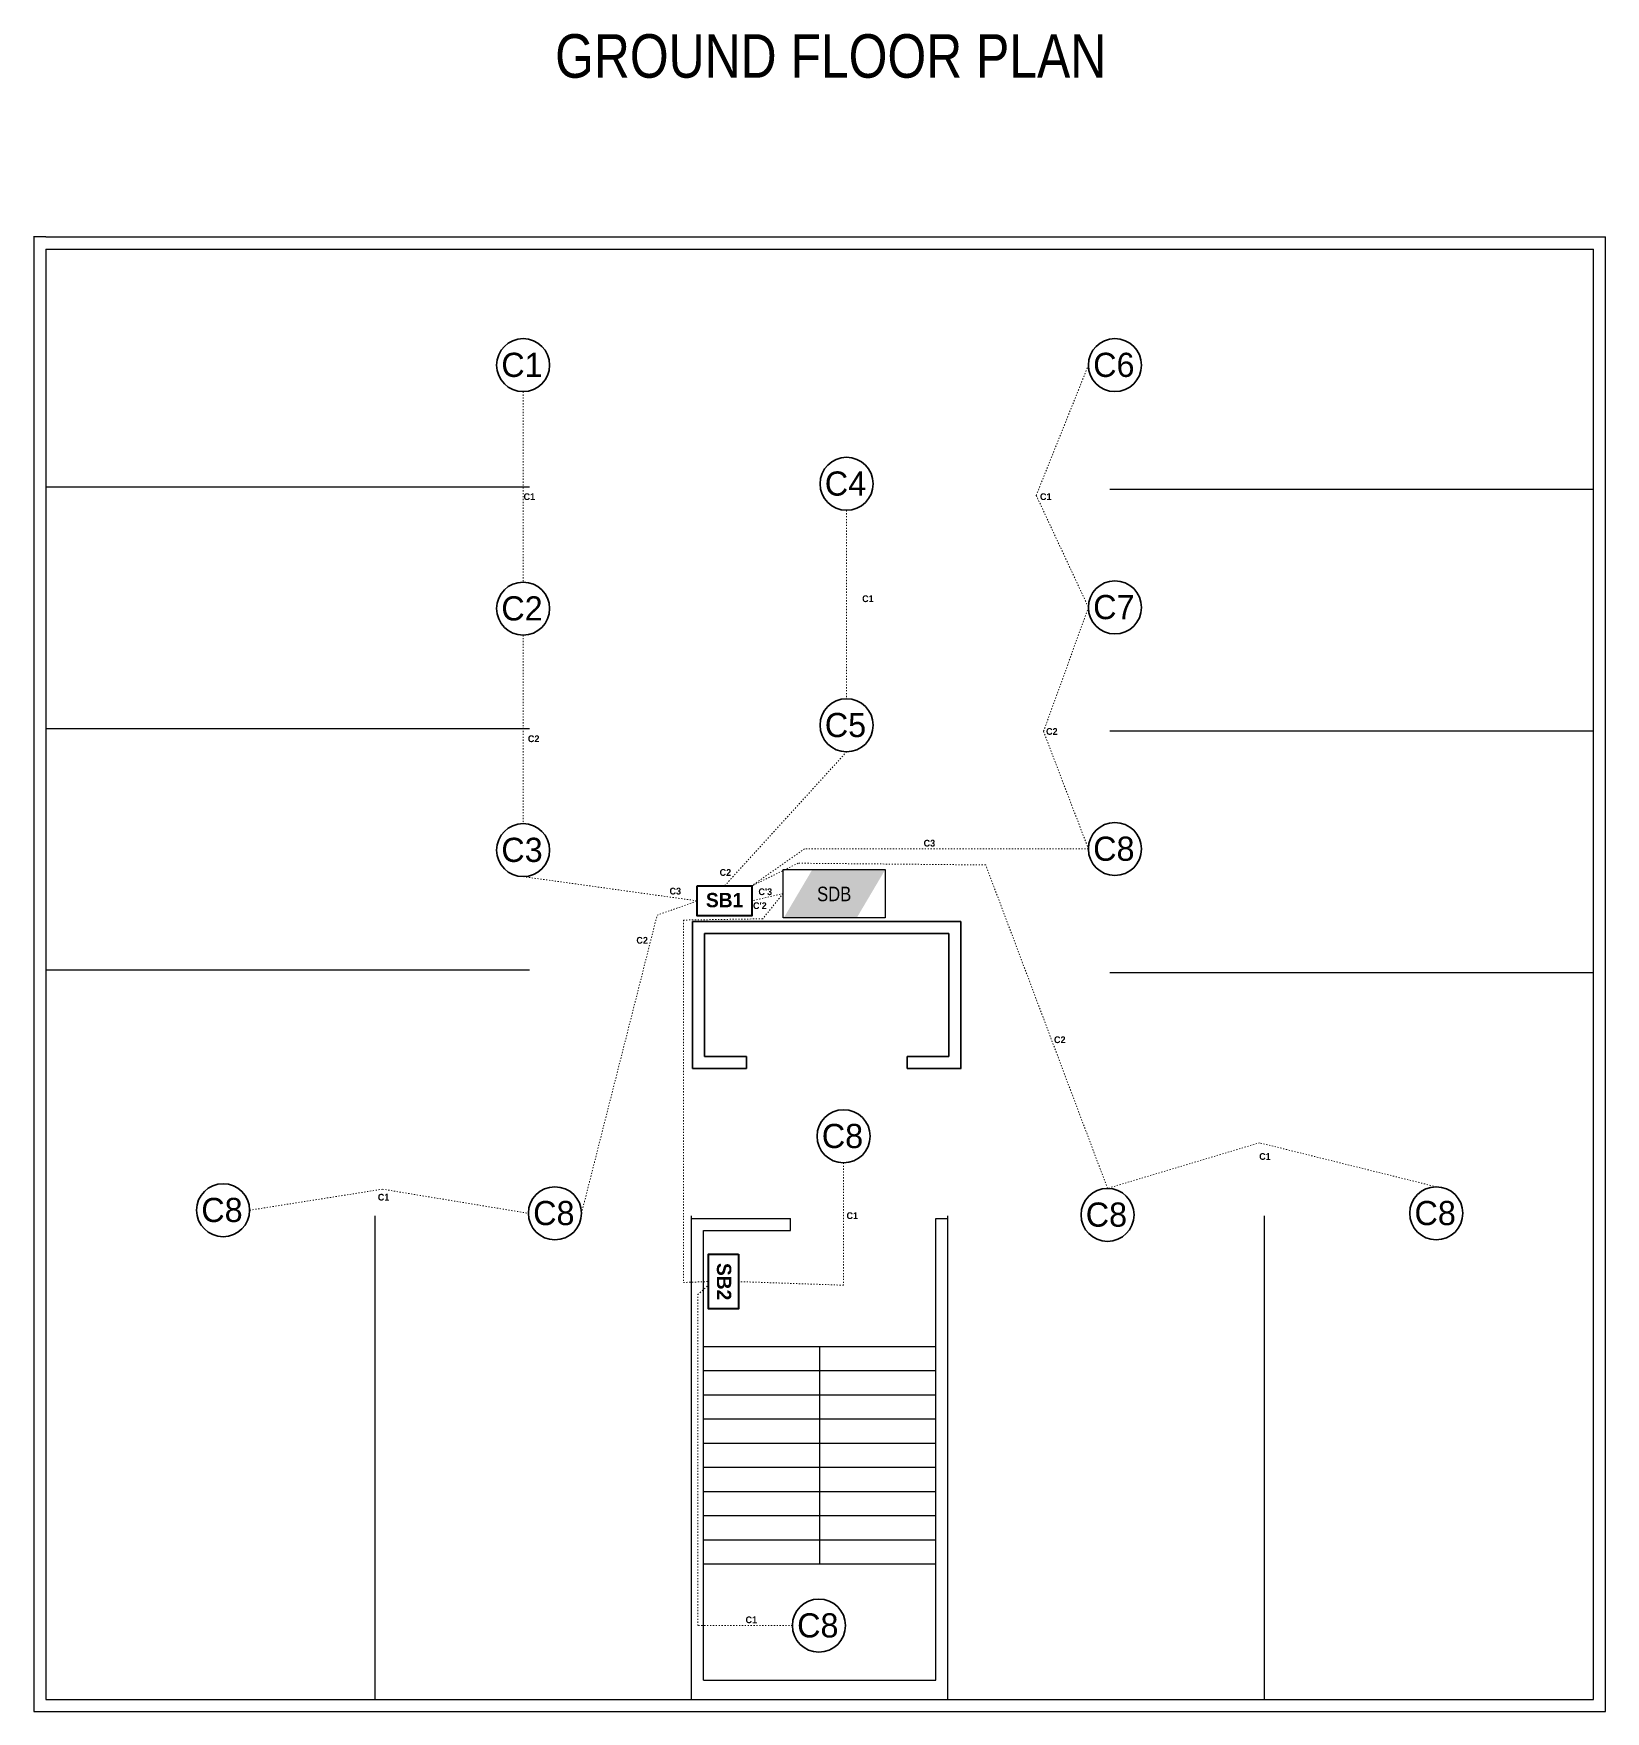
# Model space of a CAD drawing. Header units: inches. Extents: x 633521 to 2450508, y -834496 to 165976.
# Drawn here: x 2368566 to 2384818, y 148412 to 165766 of the extents above; entities that cross this region are included whole.
import ezdxf

# ---------------------------------------------------------------- set-up
doc = ezdxf.new("R2010")
doc.units = ezdxf.units.IN
doc.header["$MEASUREMENT"] = 0
doc.linetypes.add('ACAD_ISO03W100', pattern=[30, 12, -18])
doc.layers.add('ELE', color=1, linetype='Continuous')
doc.styles.get("Standard").update_dxf_attribs({"font": 'technic_.ttf'})

msp = doc.modelspace()

# ---------------------------------------------------------------- hatches: boundary and pattern name
at = {"true_color": 0x000000}
h = msp.add_hatch(color=18, dxfattribs=at)
h.dxf.hatch_style = 1
h.paths.add_polyline_path([(2376618.1, 157119.9), (2376323.6, 156621.7), (2377077.9, 156621.7), (2377372.4, 157119.9)])

# ---------------------------------------------------------------- linework, layer by layer
at = {"color": 5, "linetype": 'ACAD_ISO03W100', "lineweight": 15}
for p, q in [((2379472.9, 162337.1), (2378932.7, 160989.9)), ((2378932.7, 160989.9), (2379472.9, 159831.6)), ((2376972.2, 160835.1), (2376972.2, 158886.3)), ((2379472.9, 159831.6), (2379008.7, 158547.9)), ((2373627.6, 159543.9), (2373627.6, 157595.1)), ((2379008.7, 158547.9), (2379472.9, 157332.4)), ((2376972.2, 158337.7), (2375710.5, 156951.1)), ((2379472.9, 157332.4), (2376537.2, 157332.4)), ((2378410.2, 157167.4), (2376471.2, 157185.4)), ((2379670.2, 153822.7), (2378410.2, 157167.4)), ((2373627.6, 157046.5), (2375428, 156796.1)), ((2375013.2, 156647.4), (2375428, 156796.1)), ((2374231, 153564.4), (2375013.2, 156647.4)), ((2381243.2, 154293.4), (2379670.2, 153822.7)), ((2383069.7, 153838.7), (2381243.2, 154293.4)), ((2376941.2, 154087.1), (2376941.2, 152820.9)), ((2375433.2, 149299.9), (2375433.2, 152723.4))]:
    msp.add_line(p, q, dxfattribs=at)
at = {"color": 159, "linetype": 'ACAD_ISO03W100', "lineweight": 15, "true_color": 0x22346e}
for p, q in [((2376537.2, 157332.4), (2375992.9, 156951.1)), ((2376471.2, 157185.4), (2375992.9, 156951.1)), ((2370799.5, 153596.4), (2372173.2, 153813.9)), ((2372173.2, 153813.9), (2373682.4, 153564.4)), ((2375433.2, 152723.4), (2375542.7, 152820.4)), ((2376941.2, 152820.9), (2375852.8, 152858.3)), ((2376411.9, 149299.9), (2375433.2, 149299.9))]:
    msp.add_line(p, q, dxfattribs=at)
at = {"color": 116, "linetype": 'ACAD_ISO03W100', "lineweight": 15, "true_color": 0x136734}
msp.add_line((2376314.9, 156870.8), (2375992.9, 156796.1), dxfattribs=at)
at = {"color": 18, "lineweight": 30, "true_color": 0x000000}
for p, q in [((2375379.5, 155260.5), (2375379.5, 156584)), ((2377629.5, 156584), (2375379.5, 156584)), ((2377629.5, 156584), (2377893.9, 156584)), ((2377893.9, 156584), (2378154.5, 156584)), ((2378154.5, 155260.5), (2378154.5, 156584)), ((2375504.5, 155186.5), (2375504.5, 156459)), ((2377629.5, 156459), (2375504.5, 156459)), ((2377629.5, 156459), (2377893.9, 156459)), ((2377893.9, 156459), (2378029.5, 156459)), ((2378029.5, 155260.5), (2378029.5, 156459)), ((2375379.5, 155260.5), (2375379.5, 155062.1)), ((2375504.5, 155186.5), (2375936.6, 155186.5)), ((2375936.6, 155186.5), (2375936.6, 155061.5)), ((2378029.5, 155186.5), (2377597.4, 155186.5)), ((2377597.4, 155186.5), (2377597.4, 155061.5)), ((2378029.5, 155260.5), (2378029.5, 155186.5)), ((2378154.5, 155260.5), (2378154.5, 155061.5)), ((2375504.5, 155062.1), (2375379.5, 155062.1)), ((2375504.5, 155061.5), (2375936.6, 155061.5)), ((2378029.5, 155061.5), (2377597.4, 155061.5)), ((2378030.3, 155061.5), (2378155.3, 155061.5))]:
    msp.add_line(p, q, dxfattribs=at)
at = {"color": 5, "linetype": 'ACAD_ISO03W100', "lineweight": 15}
msp.add_lwpolyline([(2373627.6, 162062.8), (2373627.6, 160092.5)], dxfattribs=at)
at = {"color": 18, "true_color": 0x000000}
msp.add_lwpolyline([(2377372.4, 157119.9), (2377372.4, 156621.7), (2376314.9, 156621.7), (2376314.9, 157119.9)], close=True, dxfattribs=at)
at = {"color": 18, "lineweight": 35, "true_color": 0x000000}
for points in [[(2375428, 156951.1), (2375992.9, 156951.1), (2375992.9, 156641), (2375428, 156641)], [(2375852.8, 153140.8), (2375852.8, 152575.9), (2375542.7, 152575.9), (2375542.7, 153140.8)]]:
    msp.add_lwpolyline(points, close=True, dxfattribs=at)
at = {"color": 114, "linetype": 'ACAD_ISO03W100', "lineweight": 15, "true_color": 0x139b48}
msp.add_lwpolyline([(2376314.9, 156870.8), (2376105.2, 156610.4), (2375284.7, 156597.4), (2375284.7, 152849.4), (2375542.7, 152858.3)], dxfattribs=at)
at = {"color": 18, "lineweight": 30, "true_color": 0x000000}
for centre in [(2373627.6, 162337.1), (2379747.2, 162337.1), (2376972.2, 161109.4), (2373627.6, 159818.2), (2379747.2, 159831.6), (2376972.2, 158612), (2373627.6, 157320.8), (2379747.2, 157332.4), (2376941.2, 154361.4), (2370525.2, 153596.4), (2373956.7, 153564.4), (2379670.2, 153548.4), (2383069.7, 153564.4), (2376686.2, 149299.9)]:
    msp.add_circle(centre, 274.3, dxfattribs=at)
at = {"layer": 'ELE', "color": 18, "true_color": 0x000000}
for p, q in [((2368693.4, 163662.5), (2368565.5, 163662.5)), ((2368568.4, 163662.5), (2368567.5, 148412.5)), ((2368693.4, 163662.5), (2384818.4, 163662.5)), ((2384818.4, 148412.5), (2384818.4, 163662.5)), ((2368693.4, 163537.5), (2368693.4, 148537.5)), ((2368693.4, 163537.5), (2384693.4, 163537.5)), ((2384693.4, 148537.5), (2384693.4, 163537.5)), ((2368693.4, 161079.8), (2373693.4, 161079.8)), ((2379693.4, 161053.8), (2384693.4, 161053.8)), ((2368693.4, 158579.8), (2373693.4, 158579.8)), ((2379693.4, 158553.8), (2384693.4, 158553.8)), ((2373693.4, 156079.8), (2368693.4, 156079.8)), ((2379693.4, 156053.8), (2384693.4, 156053.8)), ((2372093.4, 153537.5), (2372093.4, 148537.5)), ((2375368.4, 148537.5), (2375368.4, 153537.5)), ((2375368.4, 153512.5), (2376268.4, 153512.5)), ((2375368.4, 153387.5), (2375368.4, 153512.5)), ((2376268.4, 153512.5), (2376393.4, 153512.5)), ((2376393.4, 153387.5), (2376393.4, 153512.5)), ((2377893.4, 153512.5), (2378018.4, 153512.5)), ((2377893.4, 148737.5), (2377893.4, 153512.5)), ((2378018.4, 148537.5), (2378018.4, 153537.5)), ((2378018.4, 153387.5), (2378018.4, 153512.5)), ((2381293.4, 148537.5), (2381293.4, 153537.5)), ((2375493.4, 153387.5), (2376393.4, 153387.5)), ((2375493.4, 148737.5), (2375493.4, 153387.5)), ((2375493.4, 152187.5), (2377893.4, 152187.5)), ((2376693.4, 152187.5), (2376693.4, 149937.5)), ((2375493.4, 151937.5), (2377893.4, 151937.5)), ((2375493.4, 151687.5), (2377893.4, 151687.5)), ((2375493.4, 151437.5), (2377893.4, 151437.5)), ((2375493.4, 151187.5), (2377893.4, 151187.5)), ((2375493.4, 150937.5), (2377893.4, 150937.5)), ((2375493.4, 150687.5), (2377893.4, 150687.5)), ((2375493.4, 150437.5), (2377893.4, 150437.5)), ((2375493.4, 150187.5), (2377893.4, 150187.5)), ((2375493.4, 149937.5), (2377893.4, 149937.5)), ((2375493.4, 148737.5), (2377893.4, 148737.5)), ((2368567.5, 148412.5), (2384818.4, 148412.5)), ((2368693.4, 148537.5), (2384693.4, 148537.5))]:
    msp.add_line(p, q, dxfattribs=at)

# ---------------------------------------------------------------- texts
at = {"color": 18, "lineweight": 30, "true_color": 0x000000, "attachment_point": 1}
for s, width, insert, char_height in [('\\pxsm1,qc;{\\fFranklin Gothic Demi|b0|i0|c0|p34;C1}', 460.502, (2373385.6, 162464.9), 250), ('\\pxsm1,qc;{\\fFranklin Gothic Demi|b0|i0|c0|p34;C6}', 460.502, (2379505.3, 162464.9), 250), ('\\pxsm1,qc;{\\fFranklin Gothic Demi|b0|i0|c0|p34;C4}', 460.502, (2376730.3, 161237.2), 250), ('\\pxsm1,qc;{\\fFranklin Gothic Demi|b0|i0|c0|p34;C2}', 460.502, (2373385.6, 159946), 250), ('\\pxsm1,qc;{\\fFranklin Gothic Demi|b0|i0|c0|p34;C7}', 460.502, (2379505.3, 159959.4), 250), ('\\pxsm1,qc;{\\fFranklin Gothic Demi|b0|i0|c0|p34;C5}', 460.502, (2376730.3, 158739.8), 250), ('\\pxsm1,qc;{\\fFranklin Gothic Demi|b0|i0|c0|p34;C3}', 460.502, (2373385.6, 157448.6), 250), ('\\pxsm1,qc;{\\fFranklin Gothic Demi|b0|i0|c0|p34;C8}', 460.502, (2379505.3, 157460.2), 250), ('\\pxqc;{\\C255;\\c16777215;SDB}', 498.198, (2376594.5, 156942.6), 150), ('\\pxsm1,qc;{\\fFranklin Gothic Demi|b0|i0|c0|p34;C8}', 460.502, (2376699.3, 154489.2), 250), ('\\pxsm1,qc;{\\fFranklin Gothic Demi|b0|i0|c0|p34;C8}', 460.502, (2370283.3, 153724.2), 250), ('\\pxsm1,qc;{\\fFranklin Gothic Demi|b0|i0|c0|p34;C8}', 460.502, (2373714.8, 153692.2), 250), ('\\pxsm1,qc;{\\fFranklin Gothic Demi|b0|i0|c0|p34;C8}', 460.502, (2379428.3, 153676.2), 250), ('\\pxsm1,qc;{\\fFranklin Gothic Demi|b0|i0|c0|p34;C8}', 460.502, (2382827.8, 153692.2), 250), ('\\pxsm1,qc;{\\fFranklin Gothic Demi|b0|i0|c0|p34;C8}', 460.502, (2376444.3, 149427.7), 250)]:
    msp.add_mtext_dynamic_manual_height_columns(s, width=width, gutter_width=1250, heights=[0], dxfattribs=dict(at, insert=insert, char_height=char_height))
at = {"color": 18, "true_color": 0x000000, "attachment_point": 1}
for s, width, gutter_width, insert, char_height in [('\\pxqc;{\\fFranklin Gothic Book|b1|i0|c0|p34;\\C177;\\c8991017;C1}', 307.967, 1099.4, (2373537.8, 161011.3), 70), ('\\pxqc;{\\fFranklin Gothic Book|b1|i0|c0|p34;\\C177;\\c8991017;C1}', 307.967, 1099.4, (2378877.4, 161011.3), 70), ('\\pxqc;{\\fFranklin Gothic Book|b1|i0|c0|p34;\\C177;\\c8991017;C1}', 307.967, 1099.4, (2377038.5, 159955.9), 70), ('\\pxqc;{\\fFranklin Gothic Book|b1|i0|c0|p34;\\C177;\\c8991017;C2}', 307.967, 1099.4, (2373582.2, 158507.6), 70), ('\\pxqc;{\\fFranklin Gothic Book|b1|i0|c0|p34;\\C177;\\c8991017;C2}', 307.967, 1099.4, (2378940.2, 158583), 70), ('\\pxqc;{\\fFranklin Gothic Book|b1|i0|c0|p34;\\C177;\\c8991017;C3}', 307.967, 1099.4, (2377674.3, 157427.6), 70), ('\\pxqc;{\\fFranklin Gothic Book|b1|i0|c0|p34;\\C177;\\c8991017;C2}', 307.967, 1099.4, (2375565, 157124.7), 70), ('\\pxqc;{\\fFranklin Gothic Book|b1|i0|c0|p34;\\C177;\\c8991017;C3}', 307.967, 1099.4, (2375046.8, 156931.8), 70), ('\\pxqc;{\\fFranklin Gothic Book|b1|i0|c0|p34;\\C256;SB1}', 259.684, 927, (2375580.9, 156878), 148.326), ("\\pxqc;{\\fFranklin Gothic Book|b1|i0|c0|p34;\\C116;\\c3434259;C'3}", 307.967, 1099.4, (2375977.3, 156925.4), 70), ("\\pxqc;{\\fFranklin Gothic Book|b1|i0|c0|p34;\\C116;\\c3434259;C'2}", 307.967, 1099.4, (2375921.1, 156781.3), 70), ('\\pxqc;{\\fFranklin Gothic Book|b1|i0|c0|p34;\\C177;\\c8991017;C2}', 307.967, 1099.4, (2374704.2, 156423.1), 70), ('\\pxqc;{\\fFranklin Gothic Book|b1|i0|c0|p34;\\C177;\\c8991017;C2}', 307.967, 1099.4, (2379022.4, 155394.7), 70), ('\\pxqc;{\\fFranklin Gothic Book|b1|i0|c0|p34;\\C177;\\c8991017;C1}', 307.967, 1099.4, (2381144, 154187.1), 70), ('\\pxqc;{\\fFranklin Gothic Book|b1|i0|c0|p34;\\C177;\\c8991017;C1}', 307.967, 1099.4, (2372030.5, 153766.1), 70), ('\\pxqc;{\\fFranklin Gothic Book|b1|i0|c0|p34;\\C177;\\c8991017;C1}', 307.967, 1099.4, (2376877, 153575.1), 70), ('\\pxqc;{\\fFranklin Gothic Book|b1|i0|c0|p34;\\C177;\\c8991017;C1}', 307.967, 1099.4, (2375832.9, 149395.1), 70)]:
    msp.add_mtext_dynamic_manual_height_columns(s, width=width, gutter_width=gutter_width, heights=[0], dxfattribs=dict(at, insert=insert, char_height=char_height))
at = {"color": 18, "true_color": 0x000000, "insert": (2375779.7, 152987.9), "char_height": 148.326, "attachment_point": 1, "rotation": 270}
msp.add_mtext_dynamic_manual_height_columns('\\pxqc;{\\fFranklin Gothic Book|b1|i0|c0|p34;\\C256;SB2}', width=259.684, gutter_width=927, heights=[0], dxfattribs=at)
at = {"layer": 'ELE', "color": 4, "insert": (2368805.5, 165759.5), "char_height": 450, "attachment_point": 1}
msp.add_mtext_dynamic_manual_height_columns('\\pxqc,tc24;{\\C7;GROUND FLOOR PLAN}', width=16004, gutter_width=1250, heights=[0], dxfattribs=at)

doc.saveas('drawing.dxf')
